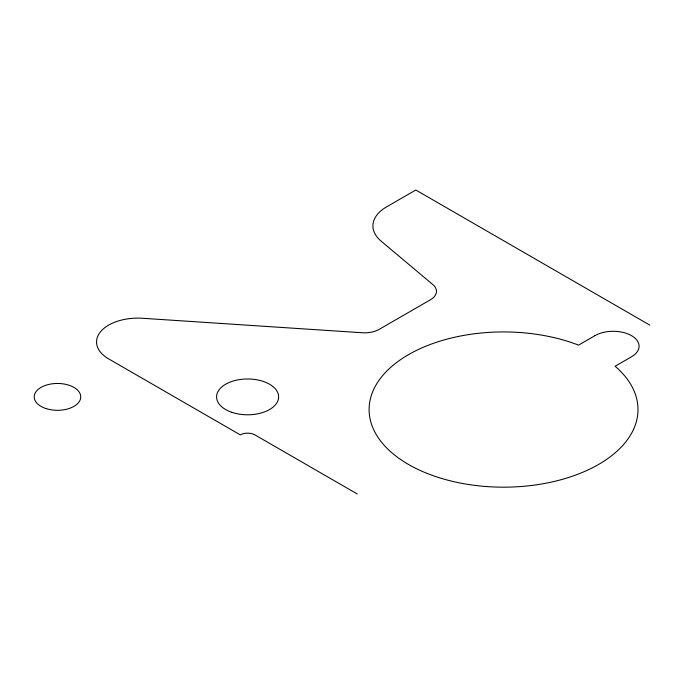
<?xml version="1.0" encoding="UTF-8"?>
<svg xmlns="http://www.w3.org/2000/svg" width="684" height="684" viewBox="0 0 684 684"><rect width="100%" height="100%" fill="white"/><g stroke="black" fill="none" stroke-linecap="round" stroke-linejoin="round"><path stroke-width="1.03" d="M649.8 325.114L415.795 190.007L386.546 206.893A46.538 26.873 0 0 0 381.099 241.119L432.835 284.57A20.682 11.944 0 0 1 430.416 299.78L379.227 329.337A20.682 11.944 0 0 1 362.255 332.757L142.605 318.274A41.365 23.88 0 0 0 100.651 331.62A41.365 23.88 0 0 0 108.662 358.886L240.289 434.887A10.345 5.968 0 0 1 254.91 434.887L357.287 493.993M594.952 335.664L578.553 345.138A134.44 77.617 0 0 0 371.711 394.335A134.44 77.617 0 0 0 529.895 485.666A134.44 77.617 0 0 0 615.121 366.248L631.52 356.774A25.855 14.928 0 0 0 631.52 335.664A25.855 14.928 0 0 0 594.952 335.664M232.09 412.401A31.028 17.912 0 0 0 278.627 396.882A31.028 17.912 0 0 0 232.09 381.373A31.028 17.912 0 0 0 232.09 412.401M45.837 408.519A23.273 13.432 0 0 0 80.738 396.882A23.273 13.432 0 0 0 45.837 385.254A23.273 13.432 0 0 0 45.837 408.519"/></g></svg>
